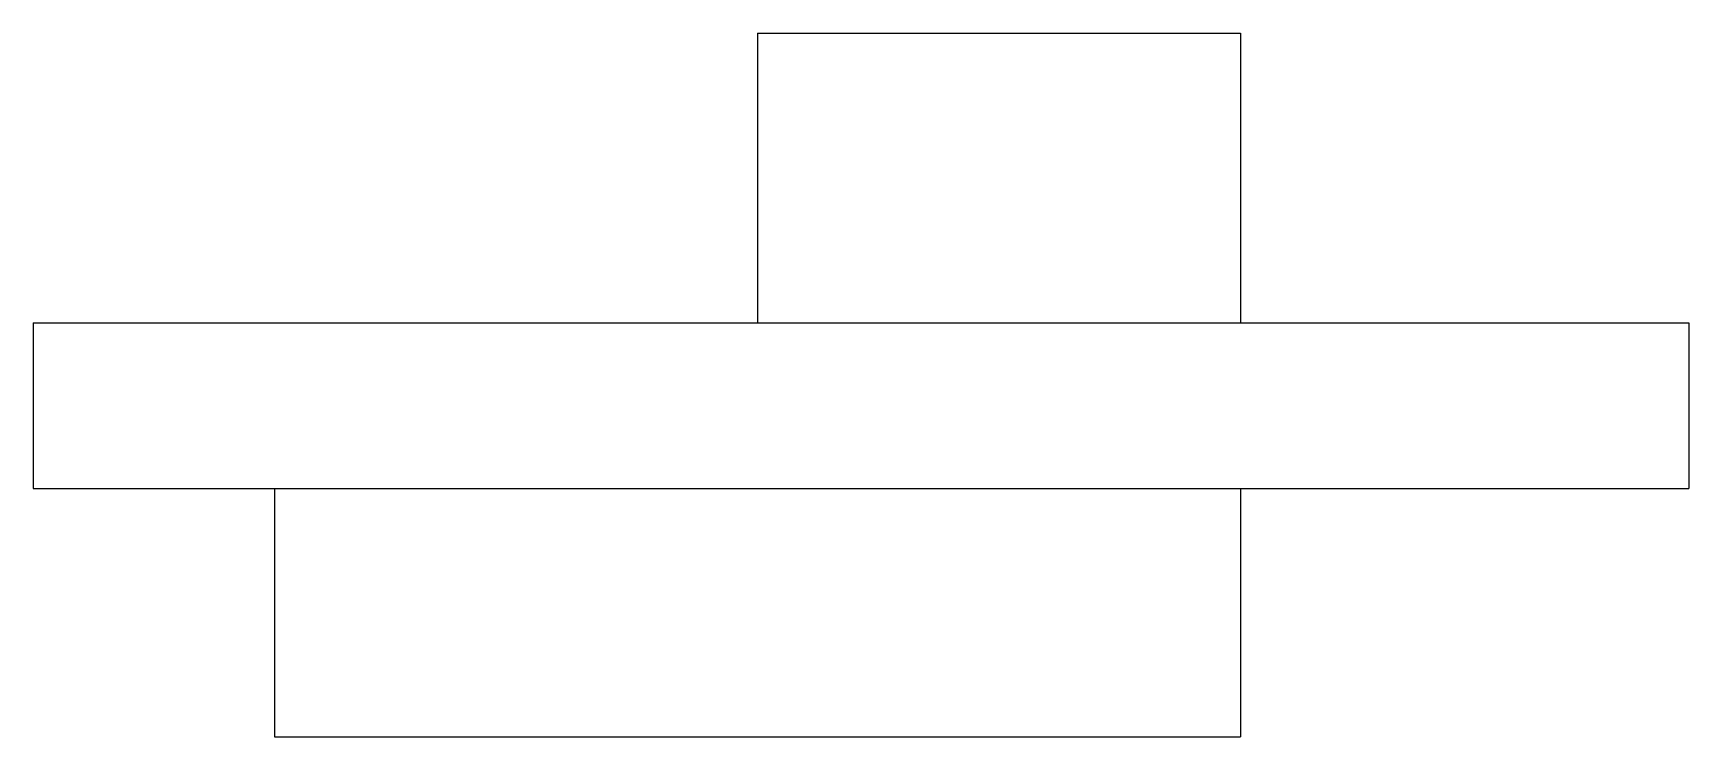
# Model space of a CAD drawing. Header units: millimetres. Extents: x -120 to 120, y -17 to 85.
import ezdxf

# ---------------------------------------------------------------- set-up
doc = ezdxf.new("R2010")
doc.units = ezdxf.units.MM
doc.layers.add('Fusion015', color=7, linetype='CONTINUOUS')

msp = doc.modelspace()

# ---------------------------------------------------------------- linework, layer by layer
at = {"layer": 'Fusion015'}
for p, q in [((-15, 85), (55, 85)), ((-15, 85), (-15, 43)), ((-15, 85, 5), (55, 85, 5)), ((-15, 85, 5), (-15, 43, 5)), ((-15, 85), (-15, 43)), ((-15, 85, 5), (-15, 43, 5)), ((-15, 85), (-15, 85, 5)), ((-15, 85), (-15, 85, 5)), ((-15, 85, 5), (55, 85, 5)), ((-15, 85), (55, 85)), ((55, 85), (55, 43)), ((55, 85, 5), (55, 43, 5)), ((55, 85), (55, 85, 5)), ((55, 85), (55, 43)), ((55, 85, 5), (55, 43, 5)), ((55, 85), (55, 85, 5)), ((-120, 43), (-120, 19)), ((-120, 43, 5), (-120, 19, 5)), ((-120, 43), (-120, 43, 5)), ((-120, 43), (-15, 43)), ((-120, 43), (-120, 19)), ((-120, 43, 5), (-15, 43, 5)), ((-120, 43, 5), (-120, 19, 5)), ((-120, 43, 5), (-15, 43, 5)), ((-120, 43), (-15, 43)), ((-120, 43), (-120, 43, 5)), ((-15, 43), (55, 43)), ((-15, 43, 5), (55, 43, 5)), ((-15, 43), (-15, 43, 5)), ((-15, 43), (55, 43)), ((-15, 43, 5), (55, 43, 5)), ((-15, 43), (-15, 43, 5)), ((55, 43), (120, 43)), ((55, 43, 5), (120, 43, 5)), ((55, 43, 5), (120, 43, 5)), ((55, 43), (120, 43)), ((55, 43), (55, 43, 5)), ((55, 43), (55, 43, 5)), ((120, 43), (120, 19)), ((120, 43, 5), (120, 19, 5)), ((120, 43), (120, 43, 5)), ((120, 43), (120, 19)), ((120, 43, 5), (120, 19, 5)), ((120, 43), (120, 43, 5)), ((-120, 19), (-120, 19, 5)), ((-120, 19), (-85, 19)), ((-120, 19, 5), (120, 19, 5)), ((-120, 19), (-85, 19)), ((-120, 19), (-120, 19, 5)), ((-120, 19, 5), (120, 19, 5)), ((-85, 19), (55, 19)), ((-85, 19, 4), (55, 19, 4)), ((-85, 19), (-85, 19, 4)), ((-85, 19), (55, 19)), ((-85, 19), (-85, -17)), ((-85, 19, 4), (55, 19, 4)), ((-85, 19, 4), (-85, -17, 4)), ((-85, 19), (-85, -17)), ((-85, 19, 4), (-85, -17, 4)), ((-85, 19), (-85, 19, 4)), ((55, 19), (120, 19)), ((55, 19), (120, 19)), ((55, 19), (55, 19, 4)), ((55, 19), (55, -17)), ((55, 19), (55, -17)), ((55, 19, 4), (55, -17, 4)), ((55, 19), (55, 19, 4)), ((55, 19, 4), (55, -17, 4)), ((120, 19), (120, 19, 5)), ((120, 19), (120, 19, 5)), ((-85, -17), (55, -17)), ((-85, -17, 4), (55, -17, 4)), ((-85, -17), (-85, -17, 4)), ((-85, -17), (-85, -17, 4)), ((-85, -17, 4), (55, -17, 4)), ((-85, -17), (55, -17)), ((55, -17), (55, -17, 4)), ((55, -17), (55, -17, 4))]:
    msp.add_line(p, q, dxfattribs=at)

doc.saveas('drawing.dxf')
